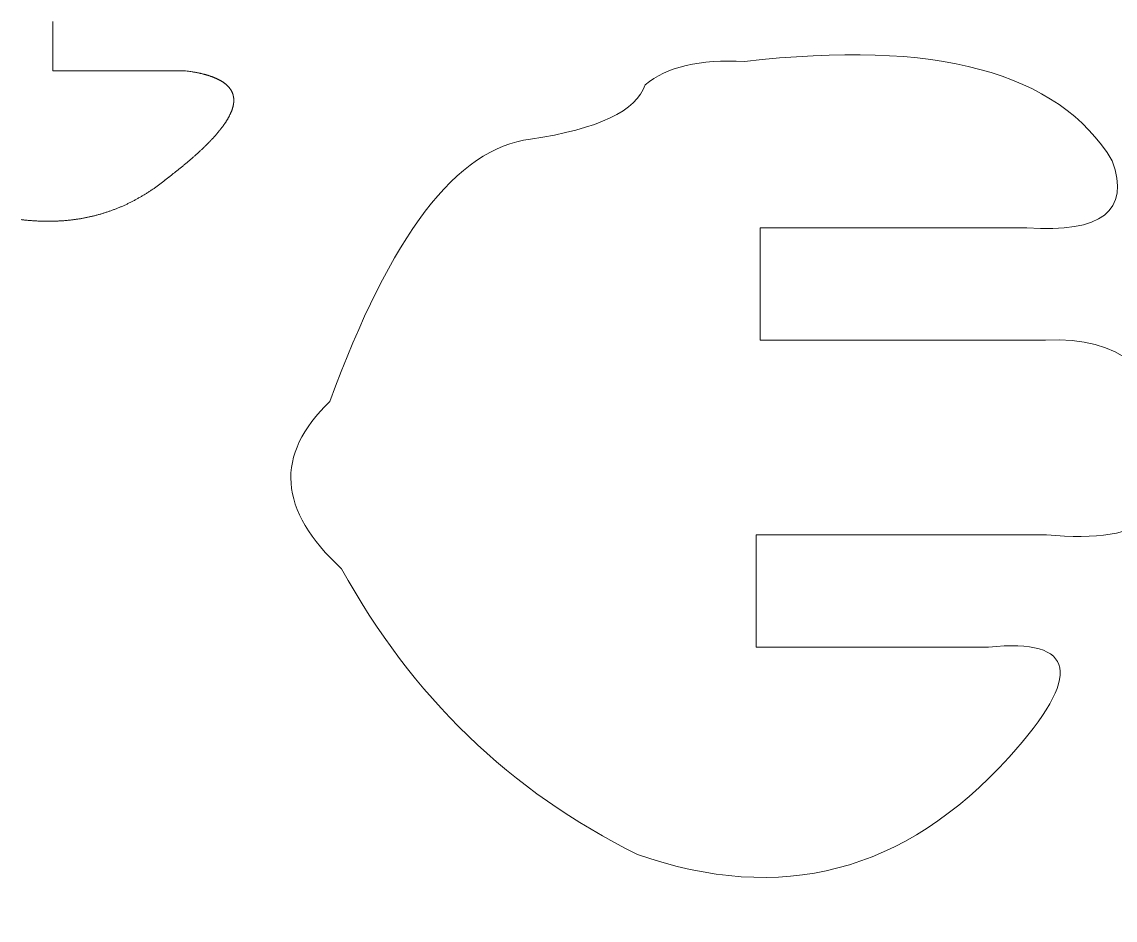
# Model space of a CAD drawing. Header units: inches. Extents: x -250 to 251, y -166 to 168.
# Drawn here: x -135.64 to -107.76, y 86.1 to 108.99 of the extents above; entities that cross this region are included whole.
import ezdxf

# ---------------------------------------------------------------- set-up
doc = ezdxf.new("R2010")
doc.units = ezdxf.units.IN
doc.header["$MEASUREMENT"] = 0
doc.layers.add('Layer 1', color=7, linetype='Continuous')

msp = doc.modelspace()

# ---------------------------------------------------------------- linework, layer by layer
at = {"layer": 'Layer 1', "color": 1, "lineweight": 9}
for points in [[(-131.466, 107.741), (-131.466, 107.741), (-131.467, 107.741), (-131.467, 107.741), (-131.468, 107.741), (-131.469, 107.741), (-131.47, 107.741), (-131.47, 107.741), (-131.471, 107.741), (-131.472, 107.741), (-131.473, 107.741), (-131.474, 107.741), (-131.475, 107.741), (-131.475, 107.741), (-131.476, 107.741), (-131.477, 107.741), (-131.478, 107.741), (-131.479, 107.741), (-131.48, 107.741), (-131.481, 107.741), (-131.483, 107.741), (-131.484, 107.741), (-131.485, 107.741), (-131.486, 107.741), (-131.488, 107.741), (-131.489, 107.741), (-131.49, 107.741), (-131.492, 107.741), (-131.493, 107.741), (-131.495, 107.741), (-131.496, 107.741), (-131.498, 107.741), (-131.499, 107.741), (-131.501, 107.741), (-131.503, 107.741), (-131.505, 107.741), (-131.506, 107.741), (-131.508, 107.741), (-131.51, 107.741), (-131.512, 107.741), (-131.514, 107.741), (-131.516, 107.741), (-131.518, 107.741), (-131.52, 107.741), (-131.522, 107.741), (-131.524, 107.741), (-131.526, 107.741), (-131.528, 107.741), (-131.53, 107.741), (-131.533, 107.741), (-131.535, 107.741), (-131.537, 107.741), (-131.54, 107.741), (-131.542, 107.741), (-131.545, 107.741), (-131.547, 107.741), (-131.549, 107.741), (-131.552, 107.741), (-131.555, 107.741), (-131.557, 107.741), (-131.56, 107.741), (-131.563, 107.741), (-131.565, 107.741), (-131.568, 107.741), (-131.571, 107.741), (-131.574, 107.741), (-131.576, 107.741), (-131.579, 107.741), (-131.582, 107.741), (-131.585, 107.741), (-131.588, 107.741), (-131.591, 107.741), (-131.594, 107.741), (-131.597, 107.741), (-131.6, 107.741), (-131.604, 107.741), (-131.607, 107.741), (-131.61, 107.741), (-131.613, 107.741), (-131.617, 107.741), (-131.62, 107.741), (-131.623, 107.741), (-131.627, 107.741), (-131.63, 107.741), (-131.633, 107.741), (-131.637, 107.741), (-131.64, 107.741), (-131.644, 107.741), (-131.648, 107.741), (-131.651, 107.741), (-131.655, 107.741), (-131.658, 107.741), (-131.662, 107.741), (-131.666, 107.741), (-131.67, 107.741), (-131.673, 107.741), (-131.677, 107.741), (-131.681, 107.741), (-131.685, 107.741), (-131.689, 107.741), (-131.693, 107.741), (-131.697, 107.741), (-131.701, 107.741), (-131.705, 107.741), (-131.709, 107.741), (-131.713, 107.741), (-131.717, 107.741), (-131.721, 107.741), (-131.725, 107.741), (-131.73, 107.741), (-131.734, 107.741), (-131.738, 107.741), (-131.742, 107.741), (-131.747, 107.741), (-131.751, 107.741), (-131.755, 107.741), (-131.76, 107.741), (-131.764, 107.741), (-131.769, 107.741), (-131.773, 107.741), (-131.778, 107.741), (-131.782, 107.741), (-131.787, 107.741), (-131.791, 107.741), (-131.796, 107.741), (-131.801, 107.741), (-131.805, 107.741), (-131.81, 107.741), (-131.815, 107.741), (-131.819, 107.741), (-131.824, 107.741), (-131.829, 107.741), (-131.835, 107.741), (-131.84, 107.741), (-131.846, 107.741), (-131.853, 107.741), (-131.86, 107.741), (-131.868, 107.741), (-131.877, 107.741), (-131.886, 107.741), (-131.895, 107.741), (-131.905, 107.741), (-131.915, 107.741), (-131.926, 107.741), (-131.936, 107.741), (-131.947, 107.741), (-131.958, 107.741), (-131.969, 107.741), (-131.979, 107.741), (-131.991, 107.741), (-132.002, 107.741), (-132.013, 107.741), (-132.024, 107.741), (-132.036, 107.741), (-132.047, 107.741), (-132.059, 107.741), (-132.07, 107.741), (-132.082, 107.741), (-132.094, 107.741), (-132.106, 107.741), (-132.118, 107.741), (-132.13, 107.741), (-132.142, 107.741), (-132.154, 107.741), (-132.166, 107.741), (-132.178, 107.741), (-132.191, 107.741), (-132.203, 107.741), (-132.216, 107.741), (-132.228, 107.741), (-132.241, 107.741), (-132.254, 107.741), (-132.267, 107.741), (-132.28, 107.741), (-132.292, 107.741), (-132.305, 107.741), (-132.318, 107.741), (-132.332, 107.741), (-132.345, 107.741), (-132.358, 107.741), (-132.371, 107.741), (-132.385, 107.741), (-132.398, 107.741), (-132.411, 107.741), (-132.425, 107.741), (-132.438, 107.741), (-132.452, 107.741), (-132.466, 107.741), (-132.479, 107.741), (-132.493, 107.741), (-132.507, 107.741), (-132.521, 107.741), (-132.535, 107.741), (-132.549, 107.741), (-132.563, 107.741), (-132.577, 107.741), (-132.591, 107.741), (-132.605, 107.741), (-132.619, 107.741), (-132.633, 107.741), (-132.647, 107.741), (-132.661, 107.741), (-132.676, 107.741), (-132.691, 107.741), (-132.707, 107.741), (-132.723, 107.741), (-132.741, 107.741), (-132.761, 107.741), (-132.782, 107.741), (-132.804, 107.741), (-132.829, 107.741), (-132.854, 107.741), (-132.881, 107.741), (-132.909, 107.741), (-132.938, 107.741), (-132.967, 107.741), (-132.997, 107.741), (-133.026, 107.741), (-133.056, 107.741), (-133.085, 107.741), (-133.115, 107.741), (-133.144, 107.741), (-133.174, 107.741), (-133.204, 107.741), (-133.233, 107.741), (-133.263, 107.741), (-133.292, 107.741), (-133.321, 107.741), (-133.349, 107.741), (-133.376, 107.741), (-133.402, 107.741), (-133.426, 107.741), (-133.449, 107.741), (-133.47, 107.741), (-133.49, 107.741), (-133.508, 107.741), (-133.525, 107.741), (-133.541, 107.741), (-133.556, 107.741), (-133.57, 107.741), (-133.585, 107.741), (-133.599, 107.741), (-133.614, 107.741), (-133.628, 107.741), (-133.642, 107.741), (-133.656, 107.741), (-133.671, 107.741), (-133.685, 107.741), (-133.699, 107.741), (-133.713, 107.741), (-133.727, 107.741), (-133.741, 107.741), (-133.755, 107.741), (-133.769, 107.741), (-133.783, 107.741), (-133.797, 107.741), (-133.811, 107.741), (-133.824, 107.741), (-133.838, 107.741), (-133.852, 107.741), (-133.865, 107.741), (-133.879, 107.741), (-133.893, 107.741), (-133.906, 107.741), (-133.919, 107.741), (-133.933, 107.741), (-133.946, 107.741), (-133.959, 107.741), (-133.972, 107.741), (-133.986, 107.741), (-133.999, 107.741), (-134.012, 107.741), (-134.025, 107.741), (-134.037, 107.741), (-134.05, 107.741), (-134.063, 107.741), (-134.076, 107.741), (-134.088, 107.741), (-134.101, 107.741), (-134.113, 107.741), (-134.126, 107.741), (-134.138, 107.741), (-134.15, 107.741), (-134.163, 107.741), (-134.175, 107.741), (-134.187, 107.741), (-134.199, 107.741), (-134.211, 107.741), (-134.223, 107.741), (-134.234, 107.741), (-134.246, 107.741), (-134.258, 107.741), (-134.269, 107.741), (-134.28, 107.741), (-134.292, 107.741), (-134.303, 107.741), (-134.314, 107.741), (-134.325, 107.741), (-134.336, 107.741), (-134.347, 107.741), (-134.357, 107.741), (-134.367, 107.741), (-134.377, 107.741), (-134.385, 107.741), (-134.394, 107.741), (-134.401, 107.741), (-134.408, 107.741), (-134.415, 107.741), (-134.421, 107.741), (-134.426, 107.741), (-134.432, 107.741), (-134.437, 107.741), (-134.442, 107.741), (-134.447, 107.741), (-134.452, 107.741), (-134.457, 107.741), (-134.462, 107.741), (-134.467, 107.741), (-134.471, 107.741), (-134.476, 107.741), (-134.481, 107.741), (-134.486, 107.741), (-134.491, 107.741), (-134.495, 107.741), (-134.5, 107.741), (-134.505, 107.741), (-134.509, 107.741), (-134.514, 107.741), (-134.519, 107.741), (-134.523, 107.741), (-134.528, 107.741), (-134.532, 107.741), (-134.537, 107.741), (-134.541, 107.741), (-134.546, 107.741), (-134.55, 107.741), (-134.555, 107.741), (-134.559, 107.741), (-134.563, 107.741), (-134.568, 107.741), (-134.572, 107.741), (-134.576, 107.741), (-134.58, 107.741), (-134.584, 107.741), (-134.589, 107.741), (-134.593, 107.741), (-134.597, 107.741), (-134.601, 107.741), (-134.605, 107.741), (-134.609, 107.741), (-134.613, 107.741), (-134.617, 107.741), (-134.621, 107.741), (-134.625, 107.741), (-134.629, 107.741), (-134.632, 107.741), (-134.636, 107.741), (-134.64, 107.741), (-134.644, 107.741), (-134.648, 107.741), (-134.651, 107.741), (-134.655, 107.741), (-134.658, 107.741), (-134.662, 107.741), (-134.666, 107.741), (-134.669, 107.741), (-134.673, 107.741), (-134.676, 107.741), (-134.68, 107.741), (-134.683, 107.741), (-134.686, 107.741), (-134.69, 107.741), (-134.693, 107.741), (-134.696, 107.741), (-134.699, 107.741), (-134.703, 107.741), (-134.706, 107.741), (-134.709, 107.741), (-134.712, 107.741), (-134.715, 107.741), (-134.718, 107.741), (-134.721, 107.741), (-134.724, 107.741), (-134.727, 107.741), (-134.73, 107.741), (-134.733, 107.741), (-134.736, 107.741), (-134.739, 107.741), (-134.741, 107.741), (-134.744, 107.741), (-134.747, 107.741), (-134.749, 107.741), (-134.752, 107.741), (-134.755, 107.741), (-134.757, 107.741), (-134.76, 107.741), (-134.762, 107.741), (-134.765, 107.741), (-134.767, 107.741), (-134.77, 107.741), (-134.772, 107.741), (-134.774, 107.741), (-134.776, 107.741), (-134.779, 107.741), (-134.781, 107.741), (-134.783, 107.741), (-134.785, 107.741), (-134.787, 107.741), (-134.789, 107.741), (-134.791, 107.741), (-134.793, 107.741), (-134.795, 107.741), (-134.797, 107.741), (-134.799, 107.741), (-134.801, 107.741), (-134.803, 107.741), (-134.804, 107.741), (-134.806, 107.741), (-134.808, 107.741), (-134.809, 107.741), (-134.811, 107.741), (-134.813, 107.741), (-134.814, 107.741), (-134.816, 107.741), (-134.817, 107.741), (-134.819, 107.741), (-134.82, 107.741), (-134.821, 107.741), (-134.823, 107.741), (-134.824, 107.741), (-134.825, 107.741), (-134.826, 107.741), (-134.827, 107.741), (-134.828, 107.741), (-134.829, 107.741), (-134.83, 107.741), (-134.831, 107.741), (-134.832, 107.741), (-134.833, 107.741), (-134.834, 107.741), (-134.835, 107.741), (-134.836, 107.741), (-134.836, 107.741), (-134.837, 107.741), (-134.838, 107.741), (-134.838, 107.741), (-134.839, 107.741), (-134.839, 107.741), (-134.84, 107.741), (-134.84, 107.741), (-134.841, 107.741), (-134.841, 107.741), (-134.841, 107.741), (-134.842, 107.741), (-134.842, 107.741), (-134.842, 107.741), (-134.842, 107.741), (-134.842, 107.741), (-134.843, 107.741), (-134.843, 107.741), (-134.843, 107.741), (-134.843, 107.741), (-134.843, 107.741), (-134.843, 107.741), (-134.843, 107.742), (-134.843, 107.742), (-134.843, 107.742), (-134.843, 107.742), (-134.843, 107.743), (-134.843, 107.743), (-134.843, 107.743), (-134.843, 107.744), (-134.843, 107.744), (-134.843, 107.745), (-134.843, 107.745), (-134.843, 107.746), (-134.843, 107.746), (-134.843, 107.747), (-134.843, 107.748), (-134.843, 107.748), (-134.843, 107.749), (-134.843, 107.75), (-134.843, 107.751), (-134.843, 107.752), (-134.843, 107.753), (-134.843, 107.753), (-134.843, 107.754), (-134.843, 107.755), (-134.843, 107.756), (-134.843, 107.757), (-134.843, 107.759), (-134.843, 107.76), (-134.843, 107.761), (-134.843, 107.762), (-134.843, 107.763), (-134.843, 107.764), (-134.843, 107.766), (-134.843, 107.767), (-134.843, 107.768), (-134.843, 107.77), (-134.843, 107.771), (-134.843, 107.773), (-134.843, 107.774), (-134.843, 107.776), (-134.843, 107.777), (-134.843, 107.779), (-134.843, 107.78), (-134.843, 107.782), (-134.843, 107.784), (-134.843, 107.785), (-134.843, 107.787), (-134.843, 107.789), (-134.843, 107.791), (-134.843, 107.792), (-134.843, 107.794), (-134.843, 107.796), (-134.843, 107.798), (-134.843, 107.8), (-134.843, 107.802), (-134.843, 107.804), (-134.843, 107.806), (-134.843, 107.808), (-134.843, 107.81), (-134.843, 107.812), (-134.843, 107.815), (-134.843, 107.817), (-134.843, 107.819), (-134.843, 107.821), (-134.843, 107.823), (-134.843, 107.826), (-134.843, 107.828), (-134.843, 107.83), (-134.843, 107.833), (-134.843, 107.835), (-134.843, 107.838), (-134.843, 107.84), (-134.843, 107.843), (-134.843, 107.845), (-134.843, 107.848), (-134.843, 107.85), (-134.843, 107.853), (-134.843, 107.856), (-134.843, 107.858), (-134.843, 107.861), (-134.843, 107.864), (-134.843, 107.867), (-134.843, 107.869), (-134.843, 107.872), (-134.843, 107.875), (-134.843, 107.878), (-134.843, 107.881), (-134.843, 107.884), (-134.843, 107.887), (-134.843, 107.89), (-134.843, 107.893), (-134.843, 107.896), (-134.843, 107.899), (-134.843, 107.902), (-134.843, 107.905), (-134.843, 107.908), (-134.843, 107.911), (-134.843, 107.914), (-134.843, 107.918), (-134.843, 107.921), (-134.843, 107.924), (-134.843, 107.927), (-134.843, 107.931), (-134.843, 107.934), (-134.843, 107.937), (-134.843, 107.941), (-134.843, 107.944), (-134.843, 107.948), (-134.843, 107.952), (-134.843, 107.956), (-134.843, 107.96), (-134.843, 107.965), (-134.843, 107.97), (-134.843, 107.976), (-134.843, 107.982), (-134.843, 107.989), (-134.843, 107.996), (-134.843, 108.003), (-134.843, 108.011), (-134.843, 108.018), (-134.843, 108.026), (-134.843, 108.034), (-134.843, 108.042), (-134.843, 108.05), (-134.843, 108.059), (-134.843, 108.067), (-134.843, 108.075), (-134.843, 108.084), (-134.843, 108.092), (-134.843, 108.101), (-134.843, 108.11), (-134.843, 108.118), (-134.843, 108.127), (-134.843, 108.136), (-134.843, 108.145), (-134.843, 108.154), (-134.843, 108.163), (-134.843, 108.173), (-134.843, 108.182), (-134.843, 108.191), (-134.843, 108.201), (-134.843, 108.21), (-134.843, 108.22), (-134.843, 108.23), (-134.843, 108.24), (-134.843, 108.249), (-134.843, 108.259), (-134.843, 108.269), (-134.843, 108.279), (-134.843, 108.289), (-134.843, 108.299), (-134.843, 108.31), (-134.843, 108.32), (-134.843, 108.33), (-134.843, 108.341), (-134.843, 108.351), (-134.843, 108.362), (-134.843, 108.372), (-134.843, 108.383), (-134.843, 108.394), (-134.843, 108.404), (-134.843, 108.415), (-134.843, 108.426), (-134.843, 108.437), (-134.843, 108.448), (-134.843, 108.459), (-134.843, 108.47), (-134.843, 108.481), (-134.843, 108.493), (-134.843, 108.504), (-134.843, 108.515), (-134.843, 108.526), (-134.843, 108.538), (-134.843, 108.549), (-134.843, 108.561), (-134.843, 108.572), (-134.843, 108.584), (-134.843, 108.595), (-134.843, 108.607), (-134.843, 108.618), (-134.843, 108.63), (-134.843, 108.642), (-134.843, 108.654), (-134.843, 108.666), (-134.843, 108.677), (-134.843, 108.689), (-134.843, 108.701), (-134.843, 108.714), (-134.843, 108.727), (-134.843, 108.741), (-134.843, 108.756), (-134.843, 108.772), (-134.843, 108.79), (-134.843, 108.809), (-134.843, 108.829), (-134.843, 108.851), (-134.843, 108.874), (-134.843, 108.897), (-134.843, 108.921), (-134.843, 108.946), (-134.843, 108.971), (-134.843, 108.995)], [(-135.656, 103.947), (-135.633, 103.945), (-135.61, 103.942), (-135.588, 103.939), (-135.565, 103.937), (-135.543, 103.935), (-135.52, 103.932), (-135.498, 103.93), (-135.475, 103.928), (-135.453, 103.926), (-135.431, 103.924), (-135.408, 103.922), (-135.386, 103.921), (-135.364, 103.919), (-135.341, 103.917), (-135.319, 103.916), (-135.297, 103.915), (-135.275, 103.913), (-135.253, 103.912), (-135.231, 103.911), (-135.209, 103.91), (-135.187, 103.909), (-135.165, 103.908), (-135.143, 103.907), (-135.121, 103.907), (-135.099, 103.906), (-135.077, 103.906), (-135.055, 103.905), (-135.033, 103.905), (-135.012, 103.905), (-134.99, 103.904), (-134.968, 103.904), (-134.947, 103.904), (-134.925, 103.905), (-134.903, 103.905), (-134.882, 103.905), (-134.86, 103.905), (-134.839, 103.906), (-134.817, 103.906), (-134.796, 103.907), (-134.774, 103.908), (-134.753, 103.909), (-134.731, 103.91), (-134.71, 103.911), (-134.689, 103.912), (-134.668, 103.913), (-134.646, 103.914), (-134.625, 103.916), (-134.604, 103.917), (-134.583, 103.919), (-134.562, 103.92), (-134.54, 103.922), (-134.519, 103.924), (-134.498, 103.926), (-134.477, 103.928), (-134.456, 103.93), (-134.435, 103.932), (-134.415, 103.934), (-134.394, 103.936), (-134.373, 103.939), (-134.352, 103.941), (-134.331, 103.944), (-134.31, 103.947), (-134.29, 103.949), (-134.269, 103.952), (-134.248, 103.955), (-134.228, 103.958), (-134.207, 103.961), (-134.186, 103.964), (-134.166, 103.968), (-134.145, 103.971), (-134.125, 103.975), (-134.104, 103.978), (-134.084, 103.982), (-134.064, 103.986), (-134.043, 103.989), (-134.023, 103.993), (-134.003, 103.997), (-133.982, 104.001), (-133.962, 104.006), (-133.942, 104.01), (-133.922, 104.014), (-133.902, 104.019), (-133.882, 104.023), (-133.861, 104.028), (-133.841, 104.033), (-133.821, 104.037), (-133.801, 104.042), (-133.781, 104.047), (-133.761, 104.052), (-133.742, 104.058), (-133.722, 104.063), (-133.702, 104.068), (-133.682, 104.074), (-133.662, 104.079), (-133.642, 104.085), (-133.623, 104.09), (-133.603, 104.096), (-133.583, 104.102), (-133.564, 104.108), (-133.544, 104.114), (-133.525, 104.12), (-133.505, 104.126), (-133.486, 104.133), (-133.466, 104.139), (-133.447, 104.145), (-133.427, 104.152), (-133.408, 104.159), (-133.389, 104.165), (-133.369, 104.172), (-133.35, 104.179), (-133.331, 104.186), (-133.311, 104.193), (-133.292, 104.201), (-133.273, 104.208), (-133.254, 104.215), (-133.235, 104.223), (-133.216, 104.23), (-133.197, 104.238), (-133.178, 104.246), (-133.159, 104.253), (-133.14, 104.261), (-133.121, 104.269), (-133.102, 104.277), (-133.083, 104.285), (-133.064, 104.294), (-133.045, 104.302), (-133.027, 104.31), (-133.008, 104.319), (-132.989, 104.328), (-132.971, 104.336), (-132.952, 104.345), (-132.933, 104.354), (-132.915, 104.363), (-132.896, 104.372), (-132.878, 104.381), (-132.859, 104.39), (-132.841, 104.4), (-132.822, 104.409), (-132.804, 104.419), (-132.786, 104.428), (-132.767, 104.438), (-132.749, 104.448), (-132.731, 104.457), (-132.712, 104.467), (-132.694, 104.477), (-132.676, 104.487), (-132.658, 104.498), (-132.64, 104.508), (-132.622, 104.518), (-132.603, 104.529), (-132.585, 104.539), (-132.567, 104.55), (-132.549, 104.561), (-132.532, 104.571), (-132.514, 104.582), (-132.496, 104.593), (-132.478, 104.604), (-132.46, 104.616), (-132.442, 104.627), (-132.425, 104.638), (-132.407, 104.65), (-132.389, 104.661), (-132.371, 104.673), (-132.354, 104.684), (-132.336, 104.696), (-132.319, 104.708), (-132.301, 104.72), (-132.284, 104.732), (-132.266, 104.744), (-132.249, 104.756), (-132.231, 104.769), (-132.214, 104.781), (-132.197, 104.794), (-132.179, 104.806), (-132.162, 104.819), (-132.145, 104.832), (-132.127, 104.845), (-132.11, 104.857), (-132.093, 104.87), (-132.076, 104.883), (-132.06, 104.896), (-132.044, 104.908), (-132.029, 104.92), (-132.015, 104.931), (-132.002, 104.941), (-131.99, 104.95), (-131.981, 104.958), (-131.972, 104.965), (-131.965, 104.97), (-131.958, 104.975), (-131.953, 104.98), (-131.948, 104.984), (-131.944, 104.987), (-131.939, 104.991), (-131.935, 104.994), (-131.93, 104.998), (-131.926, 105.001), (-131.921, 105.005), (-131.916, 105.009), (-131.91, 105.014), (-131.904, 105.018), (-131.898, 105.023), (-131.891, 105.029), (-131.883, 105.035), (-131.875, 105.041), (-131.865, 105.048), (-131.856, 105.056), (-131.845, 105.064), (-131.833, 105.073), (-131.82, 105.083), (-131.806, 105.094), (-131.792, 105.105), (-131.776, 105.118), (-131.76, 105.13), (-131.744, 105.143), (-131.727, 105.156), (-131.71, 105.17), (-131.693, 105.184), (-131.676, 105.197), (-131.659, 105.211), (-131.642, 105.224), (-131.625, 105.237), (-131.609, 105.251), (-131.592, 105.264), (-131.576, 105.278), (-131.559, 105.291), (-131.543, 105.304), (-131.527, 105.317), (-131.511, 105.331), (-131.495, 105.344), (-131.479, 105.357), (-131.463, 105.37), (-131.448, 105.383), (-131.432, 105.396), (-131.417, 105.409), (-131.401, 105.422), (-131.386, 105.435), (-131.371, 105.448), (-131.356, 105.46), (-131.341, 105.473), (-131.326, 105.486), (-131.312, 105.499), (-131.297, 105.511), (-131.282, 105.524), (-131.268, 105.537), (-131.254, 105.549), (-131.239, 105.562), (-131.225, 105.574), (-131.211, 105.587), (-131.197, 105.599), (-131.184, 105.612), (-131.17, 105.624), (-131.156, 105.636), (-131.143, 105.649), (-131.129, 105.661), (-131.116, 105.673), (-131.103, 105.686), (-131.089, 105.698), (-131.076, 105.71), (-131.064, 105.722), (-131.051, 105.734), (-131.038, 105.746), (-131.025, 105.758), (-131.013, 105.77), (-131, 105.782), (-130.988, 105.794), (-130.976, 105.806), (-130.964, 105.817), (-130.952, 105.829), (-130.94, 105.841), (-130.928, 105.853), (-130.916, 105.864), (-130.905, 105.876), (-130.893, 105.888), (-130.882, 105.899), (-130.87, 105.911), (-130.859, 105.922), (-130.848, 105.934), (-130.837, 105.945), (-130.826, 105.957), (-130.815, 105.968), (-130.804, 105.979), (-130.794, 105.99), (-130.783, 106.002), (-130.773, 106.013), (-130.762, 106.024), (-130.752, 106.035), (-130.742, 106.046), (-130.732, 106.057), (-130.722, 106.069), (-130.712, 106.08), (-130.702, 106.091), (-130.693, 106.101), (-130.683, 106.112), (-130.674, 106.123), (-130.665, 106.134), (-130.655, 106.145), (-130.646, 106.156), (-130.637, 106.166), (-130.628, 106.177), (-130.619, 106.188), (-130.611, 106.198), (-130.602, 106.209), (-130.593, 106.219), (-130.585, 106.23), (-130.577, 106.24), (-130.568, 106.251), (-130.56, 106.261), (-130.552, 106.272), (-130.544, 106.282), (-130.537, 106.292), (-130.529, 106.303), (-130.521, 106.313), (-130.514, 106.323), (-130.506, 106.333), (-130.499, 106.343), (-130.492, 106.353), (-130.484, 106.364), (-130.477, 106.374), (-130.47, 106.384), (-130.464, 106.393), (-130.457, 106.403), (-130.45, 106.413), (-130.444, 106.423), (-130.437, 106.433), (-130.431, 106.443), (-130.425, 106.452), (-130.419, 106.462), (-130.413, 106.472), (-130.407, 106.482), (-130.401, 106.491), (-130.395, 106.501), (-130.389, 106.51), (-130.384, 106.52), (-130.378, 106.529), (-130.373, 106.539), (-130.368, 106.548), (-130.363, 106.557), (-130.358, 106.567), (-130.353, 106.576), (-130.348, 106.585), (-130.343, 106.594), (-130.339, 106.604), (-130.334, 106.613), (-130.33, 106.622), (-130.325, 106.631), (-130.321, 106.64), (-130.317, 106.649), (-130.313, 106.658), (-130.309, 106.667), (-130.305, 106.676), (-130.301, 106.685), (-130.298, 106.694), (-130.294, 106.702), (-130.291, 106.711), (-130.287, 106.72), (-130.284, 106.728), (-130.281, 106.737), (-130.278, 106.746), (-130.275, 106.754), (-130.272, 106.763), (-130.269, 106.771), (-130.267, 106.78), (-130.264, 106.788), (-130.262, 106.797), (-130.259, 106.805), (-130.257, 106.813), (-130.255, 106.822), (-130.253, 106.83), (-130.251, 106.838), (-130.249, 106.846), (-130.248, 106.855), (-130.246, 106.863), (-130.244, 106.871), (-130.243, 106.879), (-130.242, 106.887), (-130.24, 106.895), (-130.239, 106.903), (-130.238, 106.911), (-130.237, 106.919), (-130.236, 106.927), (-130.236, 106.934), (-130.235, 106.942), (-130.234, 106.95), (-130.234, 106.958), (-130.234, 106.965), (-130.233, 106.973), (-130.233, 106.98), (-130.233, 106.988), (-130.233, 106.996), (-130.233, 107.003), (-130.234, 107.011), (-130.234, 107.018), (-130.235, 107.025), (-130.235, 107.033), (-130.236, 107.04), (-130.237, 107.047), (-130.237, 107.055), (-130.238, 107.062), (-130.239, 107.069), (-130.241, 107.076), (-130.242, 107.083), (-130.243, 107.09), (-130.245, 107.097), (-130.246, 107.104), (-130.248, 107.111), (-130.25, 107.118), (-130.251, 107.125), (-130.253, 107.132), (-130.256, 107.139), (-130.258, 107.146), (-130.26, 107.152), (-130.262, 107.159), (-130.265, 107.166), (-130.267, 107.172), (-130.27, 107.179), (-130.273, 107.186), (-130.276, 107.192), (-130.279, 107.199), (-130.282, 107.205), (-130.285, 107.212), (-130.288, 107.218), (-130.291, 107.224), (-130.295, 107.231), (-130.298, 107.237), (-130.302, 107.243), (-130.306, 107.25), (-130.31, 107.256), (-130.314, 107.262), (-130.318, 107.268), (-130.322, 107.274), (-130.326, 107.28), (-130.33, 107.286), (-130.335, 107.292), (-130.339, 107.298), (-130.344, 107.304), (-130.349, 107.31), (-130.354, 107.316), (-130.359, 107.322), (-130.364, 107.327), (-130.369, 107.333), (-130.374, 107.339), (-130.38, 107.344), (-130.385, 107.35), (-130.391, 107.356), (-130.396, 107.361), (-130.402, 107.367), (-130.408, 107.372), (-130.414, 107.378), (-130.42, 107.383), (-130.426, 107.389), (-130.432, 107.394), (-130.439, 107.399), (-130.445, 107.405), (-130.452, 107.41), (-130.458, 107.415), (-130.465, 107.42), (-130.472, 107.425), (-130.479, 107.43), (-130.486, 107.435), (-130.493, 107.441), (-130.5, 107.446), (-130.508, 107.45), (-130.515, 107.455), (-130.523, 107.46), (-130.53, 107.465), (-130.538, 107.47), (-130.546, 107.475), (-130.554, 107.48), (-130.562, 107.484), (-130.57, 107.489), (-130.578, 107.494), (-130.587, 107.498), (-130.595, 107.503), (-130.604, 107.507), (-130.612, 107.512), (-130.621, 107.516), (-130.63, 107.521), (-130.639, 107.525), (-130.648, 107.53), (-130.657, 107.534), (-130.666, 107.538), (-130.676, 107.542), (-130.685, 107.547), (-130.695, 107.551), (-130.704, 107.555), (-130.714, 107.559), (-130.724, 107.563), (-130.734, 107.567), (-130.744, 107.571), (-130.754, 107.575), (-130.764, 107.579), (-130.775, 107.583), (-130.785, 107.587), (-130.796, 107.591), (-130.807, 107.595), (-130.817, 107.598), (-130.828, 107.602), (-130.839, 107.606), (-130.85, 107.61), (-130.861, 107.613), (-130.873, 107.617), (-130.884, 107.62), (-130.895, 107.624), (-130.907, 107.627), (-130.919, 107.631), (-130.93, 107.634), (-130.942, 107.638), (-130.954, 107.641), (-130.966, 107.644), (-130.978, 107.648), (-130.991, 107.651), (-131.003, 107.654), (-131.015, 107.657), (-131.028, 107.66), (-131.041, 107.663), (-131.053, 107.667), (-131.066, 107.67), (-131.079, 107.673), (-131.092, 107.676), (-131.105, 107.678), (-131.119, 107.681), (-131.132, 107.684), (-131.146, 107.687), (-131.159, 107.69), (-131.174, 107.693), (-131.189, 107.696), (-131.204, 107.699), (-131.221, 107.702), (-131.238, 107.705), (-131.256, 107.708), (-131.276, 107.712), (-131.298, 107.715), (-131.324, 107.719), (-131.352, 107.724), (-131.385, 107.729), (-131.423, 107.734), (-131.466, 107.741)]]:
    msp.add_lwpolyline(points, dxfattribs=at)
for points, knots in [([(-117.214, 107.974), (-112.336, 108.552), (-109.21, 107.71), (-107.838, 105.449), (-107.838, 105.449), (-107.376, 104.171), (-108.102, 103.601), (-110.015, 103.738), (-110.015, 103.738), (-110.015, 103.738), (-116.816, 103.738), (-116.816, 103.738), (-116.816, 103.738), (-116.816, 103.738), (-116.816, 100.878), (-116.816, 100.878), (-116.816, 100.878), (-116.816, 100.878), (-109.536, 100.878), (-109.536, 100.878), (-109.536, 100.878), (-107.623, 100.96), (-106.61, 100.107), (-106.498, 98.319), (-106.498, 98.319), (-105.956, 96.48), (-106.961, 95.678), (-109.513, 95.914)], [0, 0, 0, 0, 0.142857, 0.142857, 0.142857, 0.142857, 0.285714, 0.285714, 0.285714, 0.285714, 0.428571, 0.428571, 0.428571, 0.428571, 0.571429, 0.571429, 0.571429, 0.571429, 0.714286, 0.714286, 0.714286, 0.714286, 0.857143, 0.857143, 0.857143, 0.857143, 1, 1, 1, 1]), ([(-127.782, 99.309), (-126.244, 103.551), (-124.541, 105.779), (-122.672, 105.994), (-122.672, 105.994), (-120.936, 106.258), (-119.96, 106.72), (-119.745, 107.38), (-119.745, 107.38), (-119.199, 107.842), (-118.355, 108.04), (-117.214, 107.974)], [0, 0, 0, 0, 0.333333, 0.333333, 0.333333, 0.333333, 0.666667, 0.666667, 0.666667, 0.666667, 1, 1, 1, 1]), ([(-110.995, 93.055), (-108.747, 93.285), (-108.571, 92.349), (-110.467, 90.248), (-110.467, 90.248), (-113.13, 87.31), (-116.288, 86.485), (-119.943, 87.772), (-119.943, 87.772), (-123.185, 89.373), (-125.698, 91.799), (-127.484, 95.051), (-127.484, 95.051), (-129.105, 96.536), (-129.204, 97.956), (-127.782, 99.309)], [0, 0, 0, 0, 0.25, 0.25, 0.25, 0.25, 0.5, 0.5, 0.5, 0.5, 0.75, 0.75, 0.75, 0.75, 1, 1, 1, 1]), ([(-110.995, 93.055), (-110.995, 93.055), (-116.915, 93.055), (-116.915, 93.055), (-116.915, 93.055), (-116.915, 93.055), (-116.915, 95.914), (-116.915, 95.914), (-116.915, 95.914), (-116.915, 95.914), (-109.513, 95.914), (-109.513, 95.914)], [0, 0, 0, 0, 0.333333, 0.333333, 0.333333, 0.333333, 0.666667, 0.666667, 0.666667, 0.666667, 1, 1, 1, 1]), ([(-114.651, 79.26), (-114.651, 80.721), (-114.017, 81.74), (-112.97, 82.786), (-112.97, 82.786), (-110.883, 83.597), (-109.909, 83.551), (-107.693, 83.806), (-107.693, 83.806), (-106.738, 83.916), (-102.553, 85.536), (-101.176, 85.806), (-101.176, 85.806), (-101.176, 85.806), (-91.343, 85.808), (-91.343, 85.808), (-91.343, 85.808), (-91.343, 85.808), (-91.343, 88.668), (-91.343, 88.668), (-91.343, 88.668), (-91.343, 88.668), (-96.046, 88.666), (-96.046, 88.666)], [0, 0, 0, 0, 0.166667, 0.166667, 0.166667, 0.166667, 0.333333, 0.333333, 0.333333, 0.333333, 0.5, 0.5, 0.5, 0.5, 0.666667, 0.666667, 0.666667, 0.666667, 0.833333, 0.833333, 0.833333, 0.833333, 1, 1, 1, 1])]:
    msp.add_open_spline(points, degree=3, knots=knots, dxfattribs=at)

doc.saveas('drawing.dxf')
